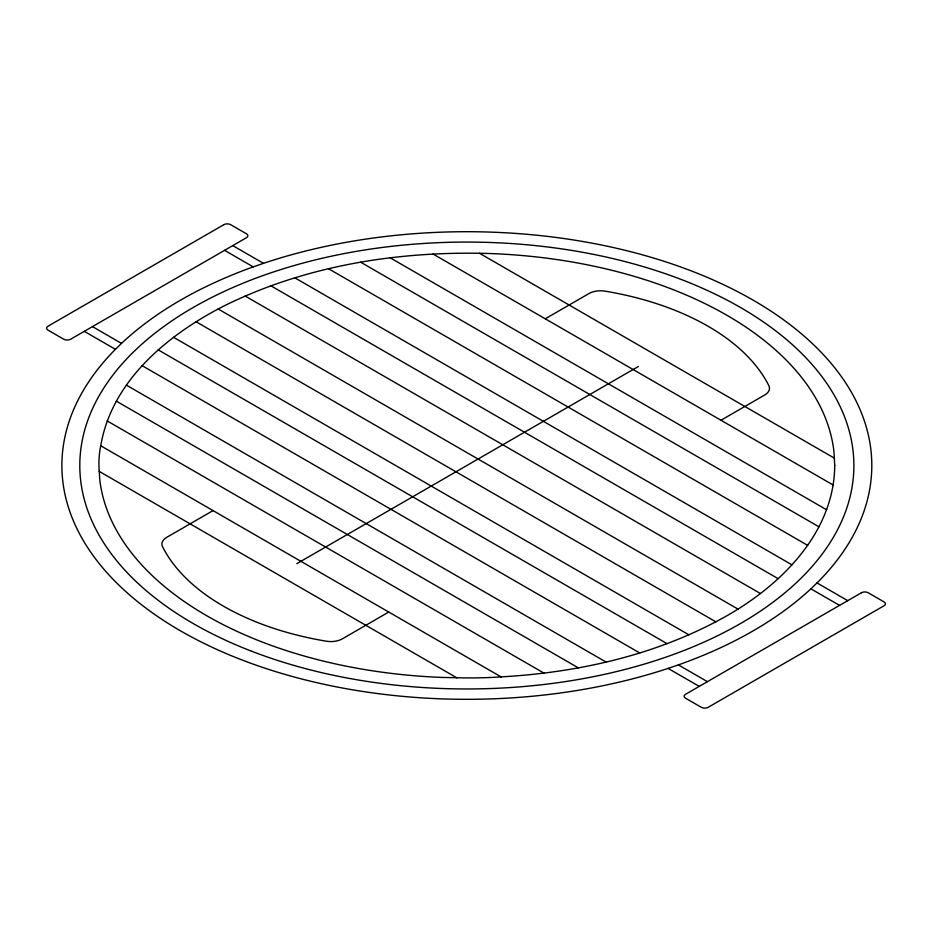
<?xml version="1.0" encoding="UTF-8"?>
<svg xmlns="http://www.w3.org/2000/svg" width="932" height="932" viewBox="0 0 932 932"><rect width="100%" height="100%" fill="white"/><g stroke="black" fill="none" stroke-linecap="round" stroke-linejoin="round"><path stroke-width="1.4" d="M817.026 582.931L810.887 588.838A404.966 233.804 0 0 1 678.368 664.889L668.093 668.395A404.966 233.804 0 0 1 180.493 630.836A404.966 233.804 0 0 1 115.428 349.325L121.51 343.395A404.966 233.804 0 0 1 253.236 266.878L263.465 263.337A404.966 233.804 0 0 1 753.196 300.186A404.966 233.804 0 0 1 817.026 582.931L847.736 600.662M213.044 510.596L166.665 537.368A16.31 9.425 0 0 0 162.529 546.641A239.757 138.425 0 0 0 326.328 641.204A16.31 9.425 0 0 0 342.393 638.816L388.76 612.044M545.243 318.791L589.012 293.533A16.31 9.425 0 0 1 605.078 291.145A239.757 138.425 0 0 1 768.865 385.708A16.31 9.425 0 0 1 764.729 394.982L720.972 420.25M296.819 563.674L638.35 366.497M479.444 253.236L834.524 458.241M433.042 254.017L833.173 485.024M390.135 257.78L826.649 509.804M360.591 262.16L819.053 526.86M328.483 268.707L807.729 545.395M294.757 277.783L792.002 564.862M232.755 245.605L263.465 263.337M224.577 250.335L253.236 266.878M810.887 588.838L839.557 605.381M270.828 285.775L778.162 578.69M245.128 296.015L760.419 593.521M218.158 308.993L737.958 609.085M196.046 321.738L715.869 621.854M173.55 337.291L688.923 634.843M158.23 349.896L667.102 643.686M92.454 326.608L121.51 343.395M678.368 664.889L707.423 681.665M84.276 331.338L115.428 349.325M668.093 668.395L699.245 686.395M142.13 365.67L639.771 652.983M126.333 385.102L606.126 662.104M116.279 401.11L578.399 667.906M107.157 420.915L544.09 673.184M100.563 445.659L501.241 676.982M99.095 471.301L456.82 677.832M834.734 465.511C834.198 532.312 781.54 584.644 726.983 615.702C658.283 654.567 579.401 672.531 501.067 676.877A262.032 151.287 0 0 1 456.622 677.715L442.782 677.459A367.895 212.403 0 0 1 99.736 479.409L99.293 471.417A262.032 151.287 0 0 1 100.738 445.752C111.887 380.384 168.226 334.39 224.274 305.824C306.5 265.084 399.77 250.626 490.908 253.562A367.895 212.403 0 0 1 833.942 451.624L834.734 465.511M223.878 224.67L47.998 326.212A4.788 2.761 0 0 0 47.998 330.114L63.807 339.248A4.788 2.761 0 0 0 70.576 339.248L246.456 237.707A4.788 2.761 0 0 0 246.456 233.792L230.647 224.67A4.788 2.761 0 0 0 223.878 224.67M861.424 592.752L685.556 694.293A4.788 2.761 0 0 0 685.556 698.208L701.365 707.33A4.788 2.761 0 0 0 708.122 707.33L884.002 605.788A4.788 2.761 0 0 0 884.002 601.886L868.193 592.752A4.788 2.761 0 0 0 861.424 592.752M251.815 651.305A387.036 223.447 0 0 0 853.048 480.131A387.036 223.447 0 0 0 295.665 265.107A387.036 223.447 0 0 0 251.815 651.305"/></g></svg>
